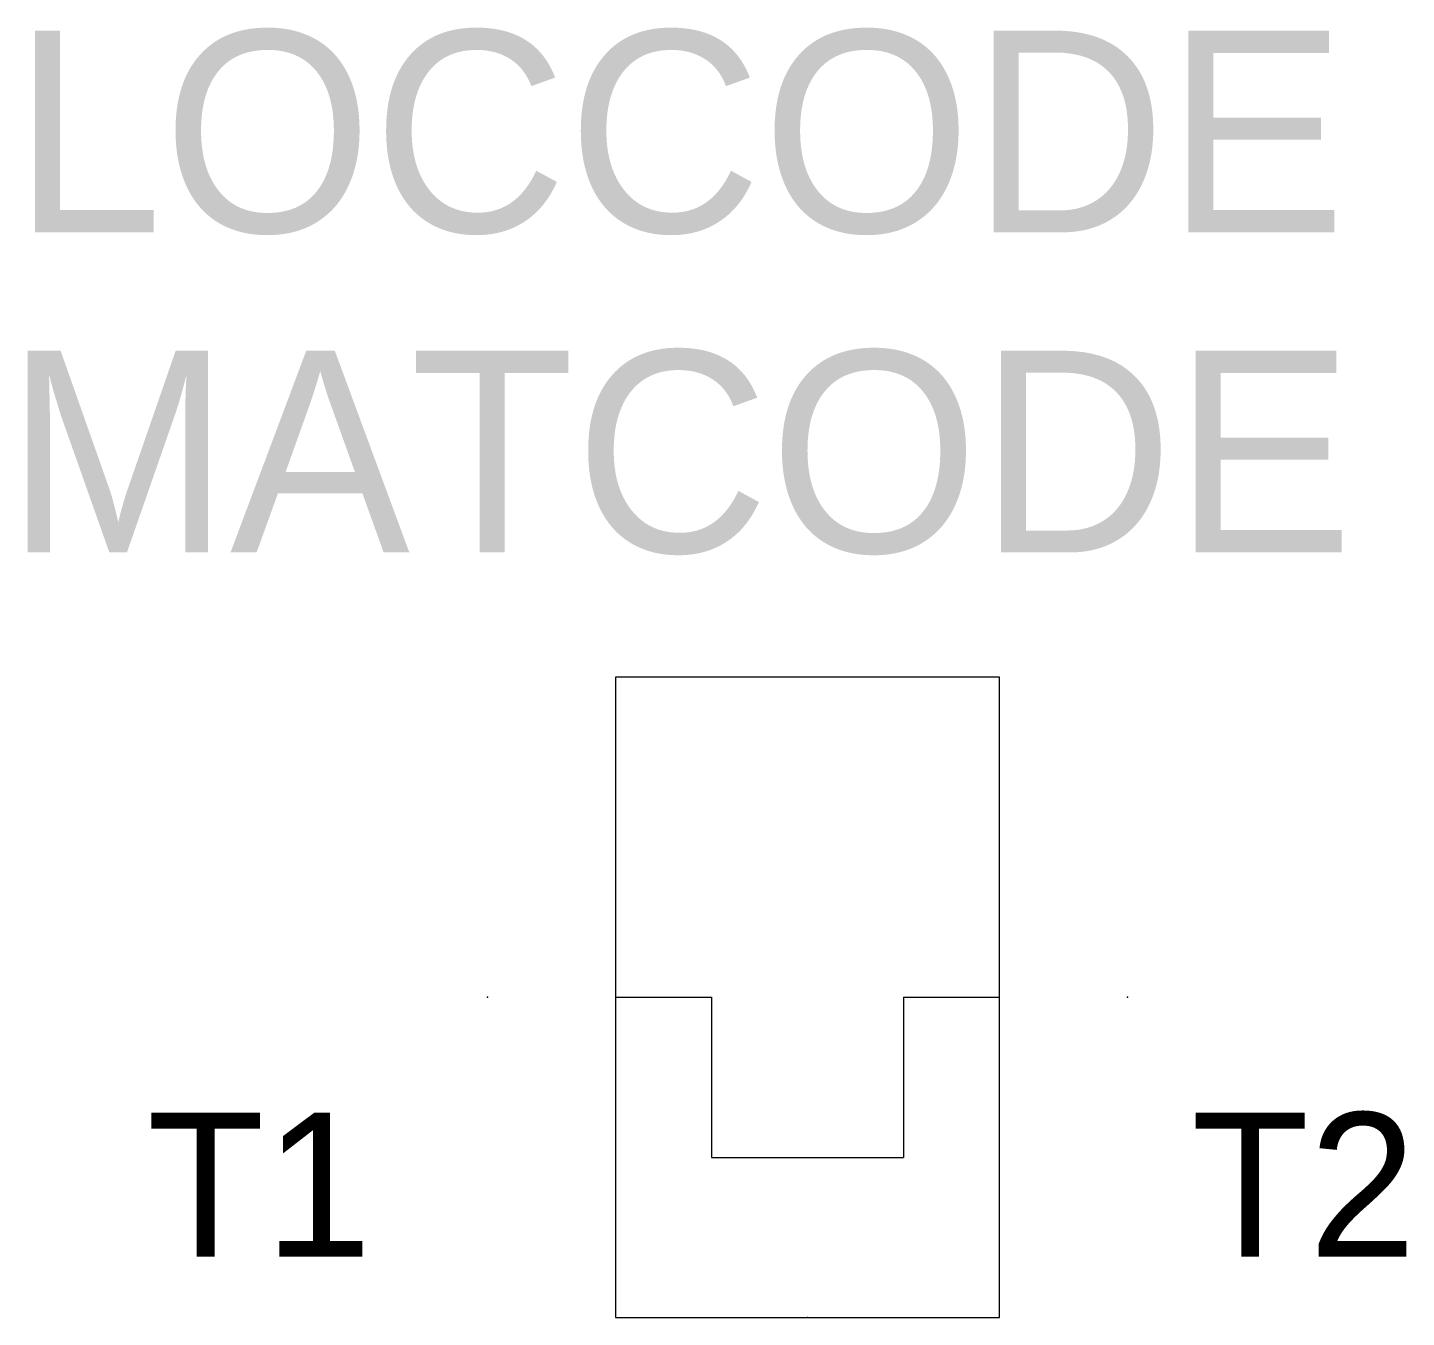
# Model space of a CAD drawing. Extents: x -12.2 to 9.4, y -5 to 15.1.
import ezdxf
from ezdxf.enums import TextEntityAlignment as Align

# ---------------------------------------------------------------- set-up
doc = ezdxf.new("R2010")
doc.units = 0
doc.layers.get('0').update_dxf_attribs({"linetype": 'CONTINUOUS'})
for name, color, linetype in [('A', 7, 'CONTINUOUS'), ('C', 6, 'CONTINUOUS'), ('T2', 1, 'CONTINUOUS')]:
    doc.layers.add(name, color=color, linetype=linetype)

msp = doc.modelspace()

# ---------------------------------------------------------------- linework, layer by layer
at = {"color": 0}
for p, q in [((-3, 5), (-3, 0)), ((3, 5), (-3, 5)), ((3, 0), (3, 5)), ((-3, 0), (-3, -5)), ((-3, 0), (-1.5, 0)), ((-1.5, 0), (-1.5, -2.5)), ((1.5, 0), (1.5, -2.5)), ((1.5, 0), (3, 0)), ((3, -5), (3, 0)), ((-1.5, -2.5), (1.5, -2.5)), ((-3, -5), (3, -5))]:
    msp.add_line(p, q, dxfattribs=at)
at = {"layer": 'A', "color": 0}
msp.add_point((0, -5), dxfattribs=at)
at = {"layer": 'C', "color": 0}
for p in [(-5, 0), (5, 0)]:
    msp.add_point(p, dxfattribs=at)

# ---------------------------------------------------------------- texts
at = {"color": 0, "linetype": 'CONTINUOUS'}
for tag, p in [('LOCCODE', (-2, 11.949)), ('MATCODE', (-2, 6.949))]:
    msp.add_attdef(tag, text='', height=3.15, dxfattribs=at).set_placement(p, align=Align.CENTER)
at = {"layer": 'T2', "color": 0, "linetype": 'CONTINUOUS'}
msp.add_attdef('T1', text='', height=2.25, dxfattribs=at).set_placement((-6.809, -4.051), align=Align.RIGHT)
msp.add_attdef('T2', (6, -4.051), '', height=2.25, dxfattribs=at)

doc.saveas('drawing.dxf')
